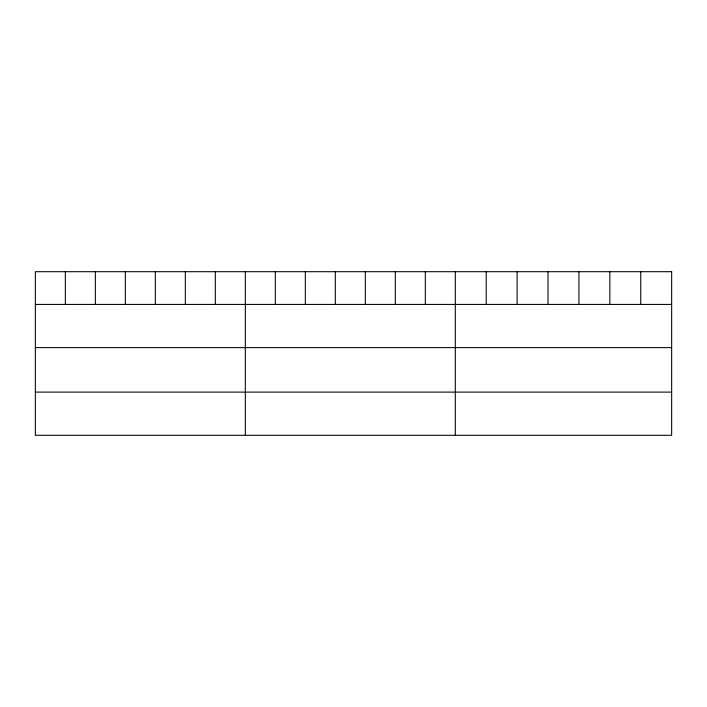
<?xml version="1.0" encoding="UTF-8"?>
<svg xmlns="http://www.w3.org/2000/svg" width="707" height="707" viewBox="0 0 707 707"><rect width="100%" height="100%" fill="white"/><g stroke="black" fill="none" stroke-linecap="round" stroke-linejoin="round"><path stroke-width="1.06" d="M35.35 304.425L671.65 304.425M35.35 347.614L671.65 347.614M35.35 392.111L671.65 392.111M640.745 271.7L640.745 304.425M609.841 271.7L609.841 304.425M578.936 271.7L578.936 304.425M548.022 271.7L548.022 304.425M517.117 271.7L517.117 304.425M486.213 271.7L486.213 304.425M455.308 271.7L455.308 435.3M425.314 271.7L425.314 304.425M395.31 271.7L395.31 304.425M365.316 271.7L365.316 304.425M335.321 271.7L335.321 304.425M305.327 271.7L305.327 304.425M275.323 271.7L275.323 304.425M245.329 271.7L245.329 435.3M215.335 271.7L215.335 304.425M185.331 271.7L185.331 304.425M155.337 271.7L155.337 304.425M125.342 271.7L125.342 304.425M95.348 271.7L95.348 304.425M65.344 271.7L65.344 304.425M671.65 271.7L35.35 271.7L35.35 435.3L671.65 435.3L671.65 271.7"/></g></svg>
